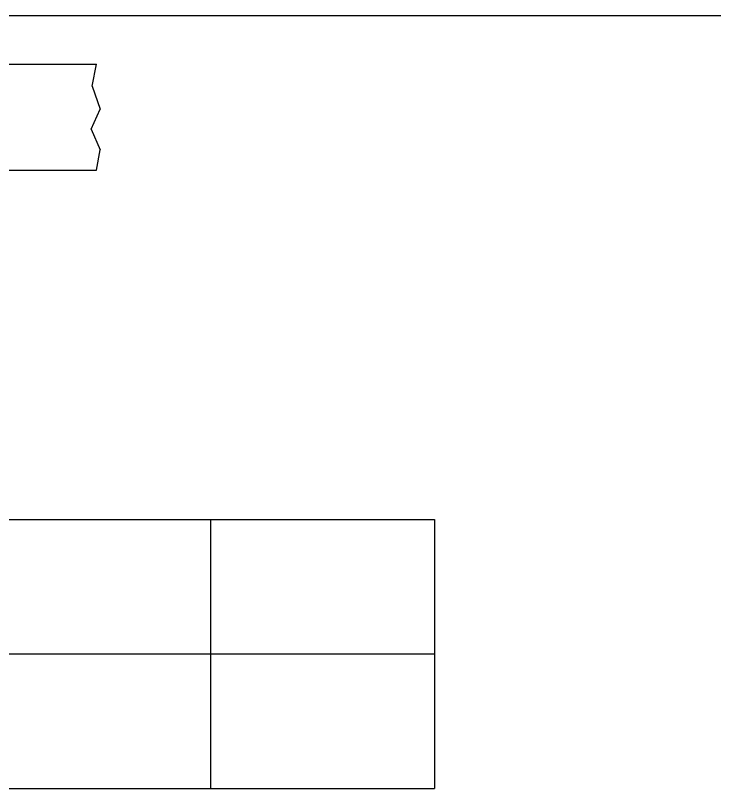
# Model space of a CAD drawing. Extents: x -668440 to 1010955, y -1678500 to 210463.
# Drawn here: x 468138 to 476547, y -27291 to -18000 of the extents above; entities that cross this region are included whole.
import ezdxf

# ---------------------------------------------------------------- set-up
doc = ezdxf.new("R2010")
doc.units = 0
doc.header["$MEASUREMENT"] = 0
doc.layers.add('99_レイアウト枠', color=251, linetype='CONTINUOUS', plot=False)
doc.layers.add('s小梁', color=7, linetype='CONTINUOUS')
doc.layers.add('注記', color=3, linetype='CONTINUOUS')

# ---------------------------------------------------------------- blocks, each defined once
blk = doc.blocks.new('ウェブクランプ工法設計指針')
at = {"layer": '注記'}
for p, q in [((802475.18718, 11131.3489), (803748.15412, 11131.3489)), ((803740.2977, 11089.1813), (803748.15412, 11131.3489)), ((803740.2977, 11089.1813), (803755.48679, 11045.51895)), ((803738.40116, 11007.55101), (803755.48679, 11045.51895)), ((803738.40116, 11007.55101), (803755.48679, 10967.68653)), ((803748.15412, 10929.30603), (803755.48679, 10967.68653)), ((802475.18718, 10929.30603), (803748.15412, 10929.30603)), ((801489.238, 10264.20177), (804392.362, 10264.20177)), ((803965.432, 10264.20177), (803965.432, 9751.88577)), ((804392.362, 10264.20177), (804392.362, 9751.88577)), ((801489.238, 10008.04377), (804392.362, 10008.04377)), ((801489.238, 9751.88577), (804392.362, 9751.88577))]:
    blk.add_line(p, q, dxfattribs=at)

msp = doc.modelspace()

# ---------------------------------------------------------------- linework, layer by layer
at = {"layer": '99_レイアウト枠'}
msp.add_line((305000, -18000), (504999.99991, -18000), dxfattribs=at)

# ---------------------------------------------------------------- block references
at = {"layer": 's小梁', "xscale": 6.312500000000052, "yscale": 6.312500000000052, "zscale": 6.312500000000052}
msp.add_blockref('ウェブクランプ工法設計指針', (-4604548.99347, -88850), dxfattribs=at)

doc.saveas('drawing.dxf')
